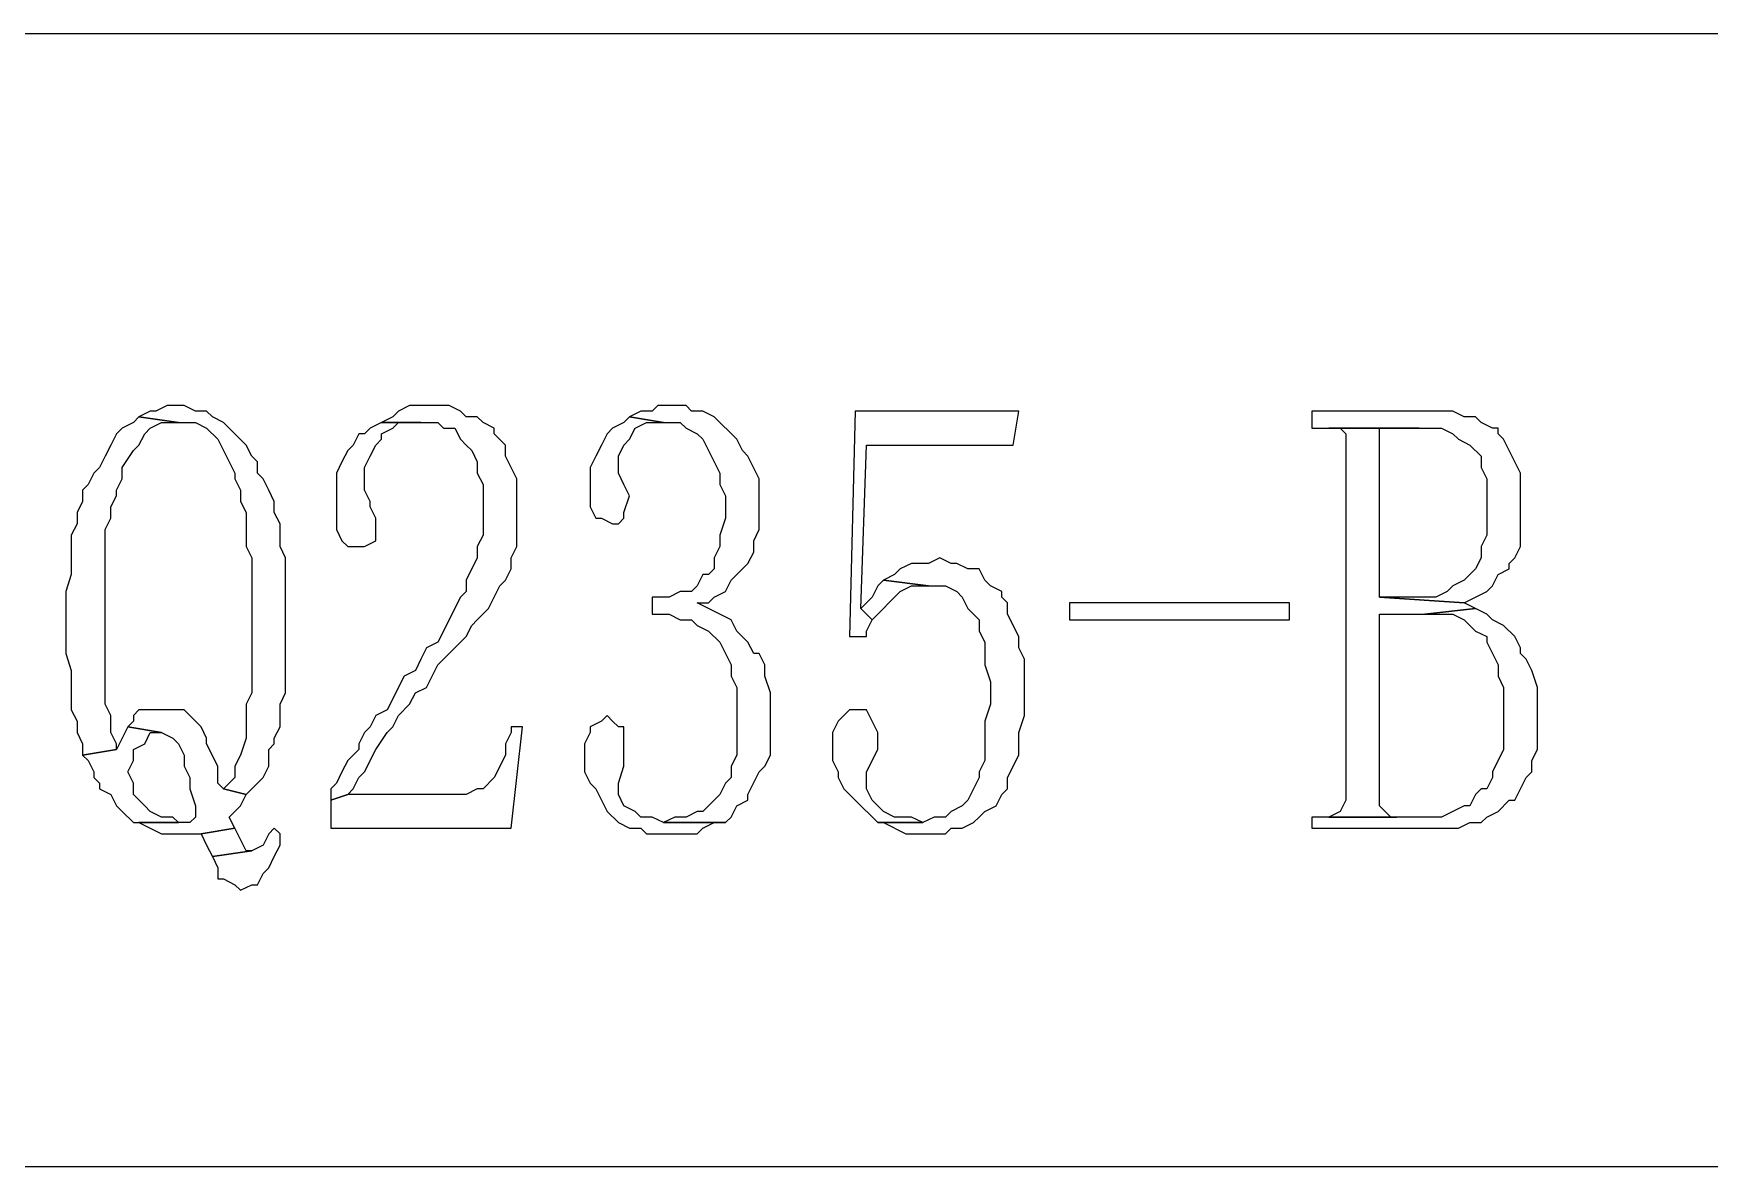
# Model space of a CAD drawing. Extents: x -15.4 to 0.8, y 0.3 to 11.8.
# Drawn here: x -1.596 to -1.3484, y 1.8369 to 2.0044 of the extents above; entities that cross this region are included whole.
import ezdxf

# ---------------------------------------------------------------- set-up
doc = ezdxf.new("R2010")
doc.units = 0
doc.header["$MEASUREMENT"] = 0
doc.linetypes.add('AUSGEZOGEN', pattern=[0])
doc.layers.get('0').update_dxf_attribs({"linetype": 'AUSGEZOGEN'})

msp = doc.modelspace()

# ---------------------------------------------------------------- linework, layer by layer
for points in [[(-3.26878, 2.0044), (0.08122, 2.0044)], [(-3.26878, 2.0044), (0.08122, 2.0044)], [(-1.57461, 1.9494), (-1.57628, 1.9494), (-1.57628, 1.9494), (-1.57795, 1.94856), (-1.57795, 1.94856), (-1.57878, 1.94856), (-1.57878, 1.94856), (-1.58045, 1.94773), (-1.58045, 1.94773), (-1.57461, 1.9469), (-1.57461, 1.9469), (-1.57211, 1.9469), (-1.57211, 1.9469), (-1.57045, 1.94606), (-1.57045, 1.94606), (-1.56878, 1.9444), (-1.56878, 1.9444), (-1.56795, 1.94273), (-1.56795, 1.94273), (-1.56628, 1.9394), (-1.56628, 1.9394), (-1.56628, 1.93856), (-1.56628, 1.93856), (-1.56545, 1.9369), (-1.56545, 1.9369), (-1.56545, 1.93523), (-1.56545, 1.93523), (-1.56461, 1.93356), (-1.56461, 1.93356), (-1.56461, 1.92856), (-1.56461, 1.92856), (-1.56378, 1.9269), (-1.56378, 1.9269), (-1.56378, 1.9069), (-1.56378, 1.9069), (-1.56461, 1.90523), (-1.56461, 1.90523), (-1.56461, 1.90023), (-1.56461, 1.90023), (-1.56545, 1.89773), (-1.56545, 1.89773), (-1.56628, 1.89606), (-1.56628, 1.89606), (-1.56628, 1.8944), (-1.56628, 1.8944), (-1.56795, 1.89273), (-1.56795, 1.89273), (-1.56461, 1.8919), (-1.56461, 1.8919), (-1.56211, 1.8944), (-1.56211, 1.8944), (-1.56128, 1.89606), (-1.56128, 1.89606), (-1.56128, 1.89856), (-1.56128, 1.89856), (-1.56045, 1.8994), (-1.56045, 1.8994), (-1.56045, 1.90023), (-1.56045, 1.90023), (-1.55961, 1.9019), (-1.55961, 1.9019), (-1.55961, 1.90523), (-1.55961, 1.90523), (-1.55878, 1.9069), (-1.55878, 1.9069), (-1.55878, 1.9269), (-1.55878, 1.9269), (-1.55961, 1.92856), (-1.55961, 1.92856), (-1.55961, 1.9319), (-1.55961, 1.9319), (-1.56045, 1.93356), (-1.56045, 1.93356), (-1.56045, 1.93523), (-1.56045, 1.93523), (-1.56128, 1.9369), (-1.56128, 1.9369), (-1.56211, 1.93856), (-1.56211, 1.93856), (-1.56295, 1.9394), (-1.56295, 1.9394), (-1.56295, 1.94106), (-1.56295, 1.94106), (-1.56378, 1.9419), (-1.56378, 1.9419), (-1.56461, 1.94356), (-1.56461, 1.94356), (-1.56795, 1.9469), (-1.56795, 1.9469), (-1.56961, 1.94773), (-1.56961, 1.94773), (-1.57045, 1.94856), (-1.57045, 1.94856), (-1.57211, 1.94856), (-1.57211, 1.94856), (-1.57378, 1.9494), (-1.57461, 1.9494)], [(-1.53795, 1.9494), (-1.54045, 1.9494), (-1.54045, 1.9494), (-1.54211, 1.94856), (-1.54211, 1.94856), (-1.54295, 1.94773), (-1.54295, 1.94773), (-1.54461, 1.9469), (-1.54461, 1.9469), (-1.53628, 1.9469), (-1.53628, 1.9469), (-1.53545, 1.94606), (-1.53545, 1.94606), (-1.53378, 1.94606), (-1.53378, 1.94606), (-1.53295, 1.9444), (-1.53295, 1.9444), (-1.53211, 1.94356), (-1.53211, 1.94356), (-1.53128, 1.94273), (-1.53128, 1.94273), (-1.53045, 1.94106), (-1.53045, 1.94106), (-1.53045, 1.9394), (-1.53045, 1.9394), (-1.52961, 1.93773), (-1.52961, 1.93773), (-1.52961, 1.93023), (-1.52961, 1.93023), (-1.53045, 1.92856), (-1.53045, 1.92856), (-1.53045, 1.9269), (-1.53045, 1.9269), (-1.53211, 1.92356), (-1.53211, 1.92356), (-1.53211, 1.9219), (-1.53211, 1.9219), (-1.53295, 1.92106), (-1.53295, 1.92106), (-1.53628, 1.9144), (-1.53628, 1.9144), (-1.53795, 1.91356), (-1.53795, 1.91356), (-1.53878, 1.9119), (-1.53878, 1.9119), (-1.53961, 1.91023), (-1.53961, 1.91023), (-1.54128, 1.9094), (-1.54128, 1.9094), (-1.54378, 1.9044), (-1.54378, 1.9044), (-1.54545, 1.90356), (-1.54545, 1.90356), (-1.54628, 1.9019), (-1.54628, 1.9019), (-1.54711, 1.90106), (-1.54711, 1.90106), (-1.54795, 1.8994), (-1.54795, 1.8994), (-1.54795, 1.89856), (-1.54795, 1.89856), (-1.54961, 1.8969), (-1.54961, 1.8969), (-1.55045, 1.89523), (-1.55045, 1.89523), (-1.55128, 1.89356), (-1.55128, 1.89356), (-1.55211, 1.89273), (-1.55211, 1.89273), (-1.55211, 1.89106), (-1.55211, 1.89106), (-1.54961, 1.8919), (-1.54961, 1.8919), (-1.54878, 1.89273), (-1.54878, 1.89273), (-1.54795, 1.8944), (-1.54795, 1.8944), (-1.54711, 1.89523), (-1.54711, 1.89523), (-1.54545, 1.89856), (-1.54545, 1.89856), (-1.54378, 1.90106), (-1.54378, 1.90106), (-1.54295, 1.9019), (-1.54295, 1.9019), (-1.54211, 1.90356), (-1.54211, 1.90356), (-1.54045, 1.90523), (-1.54045, 1.90523), (-1.53961, 1.9069), (-1.53961, 1.9069), (-1.53795, 1.90773), (-1.53795, 1.90773), (-1.53628, 1.91106), (-1.53628, 1.91106), (-1.53461, 1.91273), (-1.53461, 1.91273), (-1.53211, 1.91523), (-1.53211, 1.91523), (-1.53128, 1.9169), (-1.53128, 1.9169), (-1.53045, 1.91773), (-1.53045, 1.91773), (-1.52878, 1.9194), (-1.52878, 1.9194), (-1.52795, 1.92106), (-1.52795, 1.92106), (-1.52711, 1.92273), (-1.52711, 1.92273), (-1.52628, 1.92356), (-1.52628, 1.92356), (-1.52545, 1.92523), (-1.52545, 1.92523), (-1.52545, 1.9269), (-1.52545, 1.9269), (-1.52461, 1.92856), (-1.52461, 1.92856), (-1.52461, 1.93856), (-1.52461, 1.93856), (-1.52628, 1.9419), (-1.52628, 1.9419), (-1.52628, 1.94356), (-1.52628, 1.94356), (-1.52795, 1.94523), (-1.52795, 1.94523), (-1.52795, 1.94606), (-1.52795, 1.94606), (-1.52961, 1.9469), (-1.52961, 1.9469), (-1.53045, 1.94773), (-1.53045, 1.94773), (-1.53211, 1.94773), (-1.53211, 1.94773), (-1.53295, 1.94856), (-1.53295, 1.94856), (-1.53461, 1.9494), (-1.53461, 1.9494), (-1.53628, 1.9494), (-1.53795, 1.9494)], [(-1.50128, 1.9494), (-1.50378, 1.9494), (-1.50378, 1.9494), (-1.50461, 1.94856), (-1.50461, 1.94856), (-1.50628, 1.94856), (-1.50628, 1.94856), (-1.50795, 1.94773), (-1.50795, 1.94773), (-1.50295, 1.9469), (-1.50295, 1.9469), (-1.50045, 1.9469), (-1.50045, 1.9469), (-1.49961, 1.94606), (-1.49961, 1.94606), (-1.49795, 1.94523), (-1.49795, 1.94523), (-1.49711, 1.9444), (-1.49711, 1.9444), (-1.49628, 1.94273), (-1.49628, 1.94273), (-1.49461, 1.9394), (-1.49461, 1.9394), (-1.49461, 1.93773), (-1.49461, 1.93773), (-1.49378, 1.93606), (-1.49378, 1.93606), (-1.49378, 1.93273), (-1.49378, 1.93273), (-1.49461, 1.93023), (-1.49461, 1.93023), (-1.49461, 1.92856), (-1.49461, 1.92856), (-1.49545, 1.9269), (-1.49545, 1.9269), (-1.49545, 1.92523), (-1.49545, 1.92523), (-1.49628, 1.9244), (-1.49628, 1.9244), (-1.49711, 1.9244), (-1.49711, 1.9244), (-1.49795, 1.92273), (-1.49795, 1.92273), (-1.49878, 1.9219), (-1.49878, 1.9219), (-1.50045, 1.9219), (-1.50045, 1.9219), (-1.50211, 1.92106), (-1.50211, 1.92106), (-1.50461, 1.92106), (-1.50461, 1.92106), (-1.50461, 1.91856), (-1.50461, 1.91856), (-1.50211, 1.91856), (-1.50211, 1.91856), (-1.50045, 1.91773), (-1.50045, 1.91773), (-1.49878, 1.91773), (-1.49878, 1.91773), (-1.49795, 1.9169), (-1.49795, 1.9169), (-1.49628, 1.91606), (-1.49628, 1.91606), (-1.49461, 1.9144), (-1.49461, 1.9144), (-1.49378, 1.91273), (-1.49378, 1.91273), (-1.49295, 1.91106), (-1.49295, 1.91106), (-1.49295, 1.9094), (-1.49295, 1.9094), (-1.49211, 1.90773), (-1.49211, 1.90773), (-1.49211, 1.89773), (-1.49211, 1.89773), (-1.49295, 1.89606), (-1.49295, 1.89606), (-1.49295, 1.8944), (-1.49295, 1.8944), (-1.49378, 1.89356), (-1.49378, 1.89356), (-1.49461, 1.8919), (-1.49461, 1.8919), (-1.49545, 1.89106), (-1.49545, 1.89106), (-1.49711, 1.8894), (-1.49711, 1.8894), (-1.49795, 1.8894), (-1.49795, 1.8894), (-1.49961, 1.88856), (-1.49961, 1.88856), (-1.50128, 1.88856), (-1.50128, 1.88856), (-1.50295, 1.88773), (-1.50295, 1.88773), (-1.49378, 1.88773), (-1.49378, 1.88773), (-1.49295, 1.88856), (-1.49295, 1.88856), (-1.49211, 1.89023), (-1.49211, 1.89023), (-1.49045, 1.89106), (-1.49045, 1.89106), (-1.49045, 1.8919), (-1.49045, 1.8919), (-1.48878, 1.89523), (-1.48878, 1.89523), (-1.48795, 1.89606), (-1.48795, 1.89606), (-1.48711, 1.89773), (-1.48711, 1.89773), (-1.48711, 1.9069), (-1.48711, 1.9069), (-1.48795, 1.9094), (-1.48795, 1.9094), (-1.48795, 1.91106), (-1.48795, 1.91106), (-1.48878, 1.91273), (-1.48878, 1.91273), (-1.48961, 1.91273), (-1.48961, 1.91273), (-1.49045, 1.9144), (-1.49045, 1.9144), (-1.49211, 1.91606), (-1.49211, 1.91606), (-1.49295, 1.91773), (-1.49295, 1.91773), (-1.49795, 1.92023), (-1.49795, 1.92023), (-1.49628, 1.92023), (-1.49628, 1.92023), (-1.49545, 1.92106), (-1.49545, 1.92106), (-1.49378, 1.9219), (-1.49378, 1.9219), (-1.49295, 1.92356), (-1.49295, 1.92356), (-1.49045, 1.92606), (-1.49045, 1.92606), (-1.48961, 1.92773), (-1.48961, 1.92773), (-1.48961, 1.9294), (-1.48961, 1.9294), (-1.48878, 1.93106), (-1.48878, 1.93106), (-1.48878, 1.93856), (-1.48878, 1.93856), (-1.49045, 1.9419), (-1.49045, 1.9419), (-1.49128, 1.94273), (-1.49128, 1.94273), (-1.49211, 1.9444), (-1.49211, 1.9444), (-1.49545, 1.94773), (-1.49545, 1.94773), (-1.49711, 1.94856), (-1.49711, 1.94856), (-1.49878, 1.94856), (-1.49878, 1.94856), (-1.49961, 1.9494), (-1.50128, 1.9494)], [(-1.58045, 1.94773), (-1.58128, 1.9469), (-1.58128, 1.9469), (-1.58295, 1.94606), (-1.58295, 1.94606), (-1.58378, 1.94523), (-1.58378, 1.94523), (-1.58461, 1.94356), (-1.58461, 1.94356), (-1.58545, 1.9419), (-1.58545, 1.9419), (-1.58628, 1.94023), (-1.58628, 1.94023), (-1.58711, 1.9394), (-1.58711, 1.9394), (-1.58795, 1.93773), (-1.58795, 1.93773), (-1.58878, 1.9369), (-1.58878, 1.9369), (-1.58878, 1.93523), (-1.58878, 1.93523), (-1.58961, 1.93356), (-1.58961, 1.93356), (-1.58961, 1.9319), (-1.58961, 1.9319), (-1.59045, 1.93023), (-1.59045, 1.93023), (-1.59045, 1.9244), (-1.59045, 1.9244), (-1.59128, 1.9219), (-1.59128, 1.9219), (-1.59128, 1.91273), (-1.59128, 1.91273), (-1.59045, 1.91023), (-1.59045, 1.91023), (-1.59045, 1.9044), (-1.59045, 1.9044), (-1.58961, 1.90273), (-1.58961, 1.90273), (-1.58961, 1.90106), (-1.58961, 1.90106), (-1.58878, 1.8994), (-1.58878, 1.8994), (-1.58878, 1.89773), (-1.58878, 1.89773), (-1.58378, 1.89856), (-1.58378, 1.89856), (-1.58378, 1.8994), (-1.58378, 1.8994), (-1.58461, 1.90106), (-1.58461, 1.90106), (-1.58461, 1.90356), (-1.58461, 1.90356), (-1.58545, 1.90523), (-1.58545, 1.90523), (-1.58545, 1.93106), (-1.58545, 1.93106), (-1.58461, 1.93273), (-1.58461, 1.93273), (-1.58461, 1.9344), (-1.58461, 1.9344), (-1.58378, 1.93606), (-1.58378, 1.93606), (-1.58378, 1.9369), (-1.58378, 1.9369), (-1.58295, 1.93856), (-1.58295, 1.93856), (-1.58295, 1.94023), (-1.58295, 1.94023), (-1.58128, 1.94273), (-1.58128, 1.94273), (-1.58045, 1.94356), (-1.58045, 1.94356), (-1.57961, 1.94523), (-1.57961, 1.94523), (-1.57878, 1.94606), (-1.57878, 1.94606), (-1.57711, 1.9469), (-1.57711, 1.9469), (-1.57461, 1.9469), (-1.58045, 1.94773)], [(-1.54461, 1.9469), (-1.54628, 1.94606), (-1.54628, 1.94606), (-1.54711, 1.94523), (-1.54711, 1.94523), (-1.54795, 1.94523), (-1.54795, 1.94523), (-1.54878, 1.94356), (-1.54878, 1.94356), (-1.54961, 1.94273), (-1.54961, 1.94273), (-1.55045, 1.94106), (-1.55045, 1.94106), (-1.55128, 1.9394), (-1.55128, 1.9394), (-1.55128, 1.93106), (-1.55128, 1.93106), (-1.55045, 1.9294), (-1.55045, 1.9294), (-1.54961, 1.92856), (-1.54961, 1.92856), (-1.54711, 1.92856), (-1.54711, 1.92856), (-1.54545, 1.9294), (-1.54545, 1.9294), (-1.54545, 1.93273), (-1.54545, 1.93273), (-1.54628, 1.9344), (-1.54628, 1.9344), (-1.54628, 1.93523), (-1.54628, 1.93523), (-1.54711, 1.9369), (-1.54711, 1.9369), (-1.54711, 1.94023), (-1.54711, 1.94023), (-1.54628, 1.9419), (-1.54628, 1.9419), (-1.54545, 1.94356), (-1.54545, 1.94356), (-1.54461, 1.9444), (-1.54461, 1.9444), (-1.54461, 1.94523), (-1.54461, 1.94523), (-1.54295, 1.94606), (-1.54295, 1.94606), (-1.54211, 1.9469), (-1.54211, 1.9469), (-1.53878, 1.9469), (-1.54461, 1.9469)], [(-1.50795, 1.94773), (-1.50878, 1.9469), (-1.50878, 1.9469), (-1.51045, 1.94606), (-1.51045, 1.94606), (-1.51128, 1.94523), (-1.51128, 1.94523), (-1.51211, 1.94356), (-1.51211, 1.94356), (-1.51295, 1.9419), (-1.51295, 1.9419), (-1.51378, 1.94023), (-1.51378, 1.94023), (-1.51378, 1.9344), (-1.51378, 1.9344), (-1.51295, 1.93273), (-1.51295, 1.93273), (-1.51211, 1.93273), (-1.51211, 1.93273), (-1.51045, 1.9319), (-1.51045, 1.9319), (-1.50961, 1.9319), (-1.50961, 1.9319), (-1.50878, 1.93273), (-1.50878, 1.93273), (-1.50878, 1.93356), (-1.50878, 1.93356), (-1.50795, 1.93606), (-1.50795, 1.93606), (-1.50878, 1.93773), (-1.50878, 1.93773), (-1.50961, 1.9394), (-1.50961, 1.9394), (-1.50961, 1.9419), (-1.50961, 1.9419), (-1.50878, 1.94356), (-1.50878, 1.94356), (-1.50795, 1.9444), (-1.50795, 1.9444), (-1.50711, 1.94606), (-1.50711, 1.94606), (-1.50545, 1.9469), (-1.50545, 1.9469), (-1.50295, 1.9469), (-1.50795, 1.94773)], [(-1.45045, 1.94856), (-1.47461, 1.94856), (-1.47461, 1.94856), (-1.47545, 1.91523), (-1.47545, 1.91523), (-1.47295, 1.91523), (-1.47295, 1.91523), (-1.47295, 1.91606), (-1.47295, 1.91606), (-1.47211, 1.91773), (-1.47211, 1.91773), (-1.47378, 1.9194), (-1.47378, 1.9194), (-1.47295, 1.94356), (-1.47295, 1.94356), (-1.45128, 1.94356), (-1.45045, 1.94856)], [(-1.38961, 1.94856), (-1.40711, 1.94856), (-1.40711, 1.94856), (-1.40711, 1.94606), (-1.40711, 1.94606), (-1.38795, 1.94606), (-1.38795, 1.94606), (-1.38628, 1.94523), (-1.38628, 1.94523), (-1.38545, 1.9444), (-1.38545, 1.9444), (-1.38378, 1.94356), (-1.38378, 1.94356), (-1.38211, 1.9419), (-1.38211, 1.9419), (-1.38211, 1.94023), (-1.38211, 1.94023), (-1.38128, 1.93856), (-1.38128, 1.93856), (-1.38128, 1.93023), (-1.38128, 1.93023), (-1.38211, 1.92856), (-1.38211, 1.92856), (-1.38211, 1.9269), (-1.38211, 1.9269), (-1.38295, 1.92523), (-1.38295, 1.92523), (-1.38378, 1.9244), (-1.38378, 1.9244), (-1.38461, 1.92356), (-1.38461, 1.92356), (-1.38628, 1.92273), (-1.38628, 1.92273), (-1.38711, 1.9219), (-1.38711, 1.9219), (-1.38878, 1.92106), (-1.38878, 1.92106), (-1.39711, 1.92106), (-1.39711, 1.92106), (-1.38461, 1.92023), (-1.38461, 1.92023), (-1.38295, 1.92106), (-1.38295, 1.92106), (-1.38128, 1.9219), (-1.38128, 1.9219), (-1.38045, 1.92273), (-1.38045, 1.92273), (-1.37961, 1.9244), (-1.37961, 1.9244), (-1.37795, 1.92523), (-1.37795, 1.92523), (-1.37795, 1.92606), (-1.37795, 1.92606), (-1.37711, 1.9269), (-1.37711, 1.9269), (-1.37628, 1.92856), (-1.37628, 1.92856), (-1.37628, 1.9394), (-1.37628, 1.9394), (-1.37795, 1.94273), (-1.37795, 1.94273), (-1.37878, 1.9444), (-1.37878, 1.9444), (-1.37961, 1.94523), (-1.37961, 1.94523), (-1.37961, 1.94606), (-1.37961, 1.94606), (-1.38045, 1.94606), (-1.38045, 1.94606), (-1.38211, 1.9469), (-1.38211, 1.9469), (-1.38295, 1.94773), (-1.38295, 1.94773), (-1.38461, 1.94773), (-1.38461, 1.94773), (-1.38628, 1.94856), (-1.38628, 1.94856), (-1.38795, 1.94856), (-1.38961, 1.94856)], [(-1.40461, 1.94606), (-1.40295, 1.94606), (-1.40295, 1.94606), (-1.40211, 1.94523), (-1.40211, 1.94523), (-1.40211, 1.89106), (-1.40211, 1.89106), (-1.40295, 1.8894), (-1.40295, 1.8894), (-1.40461, 1.88856), (-1.40461, 1.88856), (-1.39461, 1.88856), (-1.39461, 1.88856), (-1.39545, 1.88856), (-1.39545, 1.88856), (-1.39711, 1.89023), (-1.39711, 1.89023), (-1.39711, 1.91856), (-1.39711, 1.91856), (-1.39045, 1.91856), (-1.39045, 1.91856), (-1.38295, 1.9194), (-1.38295, 1.9194), (-1.38461, 1.92023), (-1.38461, 1.92023), (-1.39711, 1.92106), (-1.39711, 1.92106), (-1.39711, 1.94606), (-1.39711, 1.94606), (-1.39128, 1.94606), (-1.40461, 1.94606)], [(-1.46211, 1.9269), (-1.46378, 1.92606), (-1.46378, 1.92606), (-1.46628, 1.92606), (-1.46628, 1.92606), (-1.46795, 1.92523), (-1.46795, 1.92523), (-1.46878, 1.9244), (-1.46878, 1.9244), (-1.47045, 1.92356), (-1.47045, 1.92356), (-1.46378, 1.92273), (-1.46378, 1.92273), (-1.46128, 1.92273), (-1.46128, 1.92273), (-1.45961, 1.9219), (-1.45961, 1.9219), (-1.45878, 1.92106), (-1.45878, 1.92106), (-1.45795, 1.9194), (-1.45795, 1.9194), (-1.45711, 1.91856), (-1.45711, 1.91856), (-1.45628, 1.91773), (-1.45628, 1.91773), (-1.45628, 1.91606), (-1.45628, 1.91606), (-1.45545, 1.9144), (-1.45545, 1.9144), (-1.45545, 1.91106), (-1.45545, 1.91106), (-1.45461, 1.90856), (-1.45461, 1.90856), (-1.45461, 1.90523), (-1.45461, 1.90523), (-1.45545, 1.90273), (-1.45545, 1.90273), (-1.45545, 1.8969), (-1.45545, 1.8969), (-1.45628, 1.89523), (-1.45628, 1.89523), (-1.45628, 1.8944), (-1.45628, 1.8944), (-1.45711, 1.89273), (-1.45711, 1.89273), (-1.45795, 1.89106), (-1.45795, 1.89106), (-1.45878, 1.89023), (-1.45878, 1.89023), (-1.46045, 1.8894), (-1.46045, 1.8894), (-1.46128, 1.88856), (-1.46128, 1.88856), (-1.46295, 1.88856), (-1.46295, 1.88856), (-1.46461, 1.88773), (-1.46461, 1.88773), (-1.47128, 1.88773), (-1.47128, 1.88773), (-1.47045, 1.88773), (-1.47045, 1.88773), (-1.46711, 1.88606), (-1.46711, 1.88606), (-1.46128, 1.88606), (-1.46128, 1.88606), (-1.46045, 1.8869), (-1.46045, 1.8869), (-1.45878, 1.8869), (-1.45878, 1.8869), (-1.45711, 1.88773), (-1.45711, 1.88773), (-1.45628, 1.88856), (-1.45628, 1.88856), (-1.45545, 1.8894), (-1.45545, 1.8894), (-1.45378, 1.89023), (-1.45378, 1.89023), (-1.45295, 1.8919), (-1.45295, 1.8919), (-1.45211, 1.89273), (-1.45211, 1.89273), (-1.45211, 1.8944), (-1.45211, 1.8944), (-1.45045, 1.89773), (-1.45045, 1.89773), (-1.45045, 1.90106), (-1.45045, 1.90106), (-1.44961, 1.90356), (-1.44961, 1.90356), (-1.44961, 1.9119), (-1.44961, 1.9119), (-1.45045, 1.91356), (-1.45045, 1.91356), (-1.45045, 1.91523), (-1.45045, 1.91523), (-1.45211, 1.91856), (-1.45211, 1.91856), (-1.45211, 1.92023), (-1.45211, 1.92023), (-1.45295, 1.92106), (-1.45295, 1.92106), (-1.45295, 1.9219), (-1.45295, 1.9219), (-1.45461, 1.92273), (-1.45461, 1.92273), (-1.45545, 1.92356), (-1.45545, 1.92356), (-1.45628, 1.92523), (-1.45628, 1.92523), (-1.45795, 1.92523), (-1.45795, 1.92523), (-1.45961, 1.92606), (-1.45961, 1.92606), (-1.46045, 1.92606), (-1.46211, 1.9269)], [(-1.47045, 1.92356), (-1.47128, 1.92273), (-1.47128, 1.92273), (-1.47211, 1.92106), (-1.47211, 1.92106), (-1.47378, 1.9194), (-1.47378, 1.9194), (-1.47211, 1.91773), (-1.47211, 1.91773), (-1.46795, 1.9219), (-1.46795, 1.9219), (-1.46628, 1.92273), (-1.46628, 1.92273), (-1.46378, 1.92273), (-1.47045, 1.92356)], [(-1.41045, 1.91773), (-1.41045, 1.92023), (-1.41045, 1.92023), (-1.44295, 1.92023), (-1.44295, 1.92023), (-1.44295, 1.91773), (-1.44295, 1.91773), (-1.41045, 1.91773), (-1.41045, 1.91773)], [(-1.38295, 1.9194), (-1.39045, 1.91856), (-1.39045, 1.91856), (-1.38628, 1.91856), (-1.38628, 1.91856), (-1.38461, 1.91773), (-1.38461, 1.91773), (-1.38378, 1.9169), (-1.38378, 1.9169), (-1.38295, 1.91606), (-1.38295, 1.91606), (-1.38128, 1.91523), (-1.38128, 1.91523), (-1.38128, 1.9144), (-1.38128, 1.9144), (-1.38045, 1.91273), (-1.38045, 1.91273), (-1.37961, 1.91106), (-1.37961, 1.91106), (-1.37961, 1.9094), (-1.37961, 1.9094), (-1.37878, 1.90773), (-1.37878, 1.90773), (-1.37878, 1.89856), (-1.37878, 1.89856), (-1.38045, 1.89523), (-1.38045, 1.89523), (-1.38045, 1.8944), (-1.38045, 1.8944), (-1.38128, 1.89273), (-1.38128, 1.89273), (-1.38211, 1.89273), (-1.38211, 1.89273), (-1.38295, 1.8919), (-1.38295, 1.8919), (-1.38378, 1.89023), (-1.38378, 1.89023), (-1.38461, 1.89023), (-1.38461, 1.89023), (-1.38795, 1.88856), (-1.38795, 1.88856), (-1.40711, 1.88856), (-1.40711, 1.88856), (-1.40711, 1.8869), (-1.40711, 1.8869), (-1.38545, 1.8869), (-1.38545, 1.8869), (-1.38378, 1.88773), (-1.38378, 1.88773), (-1.38211, 1.88773), (-1.38211, 1.88773), (-1.38128, 1.88856), (-1.38128, 1.88856), (-1.37961, 1.8894), (-1.37961, 1.8894), (-1.37795, 1.89106), (-1.37795, 1.89106), (-1.37711, 1.89106), (-1.37711, 1.89106), (-1.37628, 1.89273), (-1.37628, 1.89273), (-1.37545, 1.8944), (-1.37545, 1.8944), (-1.37461, 1.89523), (-1.37461, 1.89523), (-1.37461, 1.8969), (-1.37461, 1.8969), (-1.37378, 1.89856), (-1.37378, 1.89856), (-1.37378, 1.90773), (-1.37378, 1.90773), (-1.37461, 1.91023), (-1.37461, 1.91023), (-1.37545, 1.9119), (-1.37545, 1.9119), (-1.37628, 1.91273), (-1.37628, 1.91273), (-1.37628, 1.91356), (-1.37628, 1.91356), (-1.37711, 1.91523), (-1.37711, 1.91523), (-1.37878, 1.9169), (-1.37878, 1.9169), (-1.38045, 1.91773), (-1.38045, 1.91773), (-1.38128, 1.91856), (-1.38295, 1.9194)], [(-1.57711, 1.9044), (-1.58045, 1.9044), (-1.58045, 1.9044), (-1.58128, 1.90356), (-1.58128, 1.90356), (-1.58128, 1.90273), (-1.58128, 1.90273), (-1.58211, 1.9019), (-1.58211, 1.9019), (-1.57711, 1.90106), (-1.57711, 1.90106), (-1.57545, 1.90023), (-1.57545, 1.90023), (-1.57461, 1.8994), (-1.57461, 1.8994), (-1.57378, 1.89773), (-1.57378, 1.89773), (-1.57378, 1.89606), (-1.57378, 1.89606), (-1.57295, 1.8944), (-1.57295, 1.8944), (-1.57295, 1.89273), (-1.57295, 1.89273), (-1.57211, 1.89023), (-1.57211, 1.89023), (-1.57211, 1.88856), (-1.57211, 1.88856), (-1.57295, 1.88773), (-1.57295, 1.88773), (-1.58045, 1.88773), (-1.58045, 1.88773), (-1.57711, 1.88606), (-1.57711, 1.88606), (-1.57128, 1.88606), (-1.57128, 1.88606), (-1.56628, 1.8869), (-1.56628, 1.8869), (-1.56711, 1.88856), (-1.56711, 1.88856), (-1.56545, 1.89023), (-1.56545, 1.89023), (-1.56461, 1.8919), (-1.56461, 1.8919), (-1.56795, 1.89273), (-1.56795, 1.89273), (-1.56878, 1.89356), (-1.56878, 1.89356), (-1.56878, 1.89606), (-1.56878, 1.89606), (-1.57045, 1.8994), (-1.57045, 1.8994), (-1.57045, 1.90023), (-1.57045, 1.90023), (-1.57128, 1.9019), (-1.57128, 1.9019), (-1.57378, 1.9044), (-1.57378, 1.9044), (-1.57545, 1.9044), (-1.57711, 1.9044)], [(-1.51128, 1.90356), (-1.51211, 1.90273), (-1.51211, 1.90273), (-1.51378, 1.9019), (-1.51378, 1.9019), (-1.51378, 1.90106), (-1.51378, 1.90106), (-1.51461, 1.8994), (-1.51461, 1.8994), (-1.51461, 1.89523), (-1.51461, 1.89523), (-1.51378, 1.89356), (-1.51378, 1.89356), (-1.51295, 1.89273), (-1.51295, 1.89273), (-1.51211, 1.89106), (-1.51211, 1.89106), (-1.51128, 1.8894), (-1.51128, 1.8894), (-1.50961, 1.88773), (-1.50961, 1.88773), (-1.50795, 1.8869), (-1.50795, 1.8869), (-1.50628, 1.8869), (-1.50628, 1.8869), (-1.50545, 1.88606), (-1.50545, 1.88606), (-1.49795, 1.88606), (-1.49795, 1.88606), (-1.49711, 1.8869), (-1.49711, 1.8869), (-1.49545, 1.88773), (-1.49545, 1.88773), (-1.49378, 1.88773), (-1.49378, 1.88773), (-1.50295, 1.88773), (-1.50295, 1.88773), (-1.50461, 1.88856), (-1.50461, 1.88856), (-1.50628, 1.88856), (-1.50628, 1.88856), (-1.50711, 1.8894), (-1.50711, 1.8894), (-1.50878, 1.89023), (-1.50878, 1.89023), (-1.50961, 1.8919), (-1.50961, 1.8919), (-1.50961, 1.89356), (-1.50961, 1.89356), (-1.50878, 1.89606), (-1.50878, 1.89606), (-1.50878, 1.9019), (-1.50878, 1.9019), (-1.50961, 1.9019), (-1.50961, 1.9019), (-1.51045, 1.90273), (-1.51128, 1.90356)], [(-1.47461, 1.9044), (-1.47545, 1.9044), (-1.47545, 1.9044), (-1.47711, 1.90273), (-1.47711, 1.90273), (-1.47795, 1.90106), (-1.47795, 1.90106), (-1.47795, 1.8969), (-1.47795, 1.8969), (-1.47711, 1.89523), (-1.47711, 1.89523), (-1.47711, 1.8944), (-1.47711, 1.8944), (-1.47628, 1.89273), (-1.47628, 1.89273), (-1.47461, 1.89106), (-1.47461, 1.89106), (-1.47128, 1.88773), (-1.47128, 1.88773), (-1.46461, 1.88773), (-1.46461, 1.88773), (-1.46628, 1.88856), (-1.46628, 1.88856), (-1.46878, 1.88856), (-1.46878, 1.88856), (-1.47045, 1.8894), (-1.47045, 1.8894), (-1.47211, 1.89106), (-1.47211, 1.89106), (-1.47295, 1.89273), (-1.47295, 1.89273), (-1.47295, 1.89523), (-1.47295, 1.89523), (-1.47128, 1.89856), (-1.47128, 1.89856), (-1.47128, 1.90106), (-1.47128, 1.90106), (-1.47211, 1.90273), (-1.47211, 1.90273), (-1.47295, 1.9044), (-1.47461, 1.9044)], [(-1.58211, 1.9019), (-1.58295, 1.90023), (-1.58295, 1.90023), (-1.58378, 1.89856), (-1.58378, 1.89856), (-1.58878, 1.89773), (-1.58878, 1.89773), (-1.58795, 1.8969), (-1.58795, 1.8969), (-1.58711, 1.89523), (-1.58711, 1.89523), (-1.58711, 1.8944), (-1.58711, 1.8944), (-1.58628, 1.89356), (-1.58628, 1.89356), (-1.58628, 1.89273), (-1.58628, 1.89273), (-1.58461, 1.8919), (-1.58461, 1.8919), (-1.58378, 1.89023), (-1.58378, 1.89023), (-1.58295, 1.8894), (-1.58295, 1.8894), (-1.58128, 1.88773), (-1.58128, 1.88773), (-1.57461, 1.88773), (-1.57461, 1.88773), (-1.57545, 1.88856), (-1.57545, 1.88856), (-1.57711, 1.88856), (-1.57711, 1.88856), (-1.57878, 1.8894), (-1.57878, 1.8894), (-1.57961, 1.89023), (-1.57961, 1.89023), (-1.58128, 1.8919), (-1.58128, 1.8919), (-1.58128, 1.89356), (-1.58128, 1.89356), (-1.58211, 1.89523), (-1.58211, 1.89523), (-1.58128, 1.8969), (-1.58128, 1.8969), (-1.58128, 1.89856), (-1.58128, 1.89856), (-1.57961, 1.8994), (-1.57961, 1.8994), (-1.57878, 1.90106), (-1.57878, 1.90106), (-1.57711, 1.90106), (-1.58211, 1.9019)], [(-1.52378, 1.9019), (-1.52545, 1.9019), (-1.52545, 1.9019), (-1.52545, 1.90106), (-1.52545, 1.90106), (-1.52628, 1.8994), (-1.52628, 1.8994), (-1.52628, 1.89773), (-1.52628, 1.89773), (-1.52795, 1.8944), (-1.52795, 1.8944), (-1.52961, 1.89273), (-1.52961, 1.89273), (-1.53045, 1.89273), (-1.53045, 1.89273), (-1.53211, 1.8919), (-1.53211, 1.8919), (-1.54961, 1.8919), (-1.54961, 1.8919), (-1.55211, 1.89106), (-1.55211, 1.89106), (-1.55211, 1.8869), (-1.55211, 1.8869), (-1.52545, 1.8869), (-1.52378, 1.9019)], [(-1.56628, 1.8869), (-1.57128, 1.88606), (-1.57128, 1.88606), (-1.57045, 1.8844), (-1.57045, 1.8844), (-1.56961, 1.88273), (-1.56961, 1.88273), (-1.56378, 1.88356), (-1.56378, 1.88356), (-1.56461, 1.88356), (-1.56461, 1.88356), (-1.56545, 1.88523), (-1.56628, 1.8869)], [(-1.56045, 1.8869), (-1.56128, 1.88606), (-1.56128, 1.88606), (-1.56211, 1.8844), (-1.56211, 1.8844), (-1.56378, 1.88356), (-1.56378, 1.88356), (-1.56961, 1.88273), (-1.56961, 1.88273), (-1.56878, 1.88106), (-1.56878, 1.88106), (-1.56878, 1.8794), (-1.56878, 1.8794), (-1.56795, 1.8794), (-1.56795, 1.8794), (-1.56628, 1.87856), (-1.56628, 1.87856), (-1.56545, 1.87773), (-1.56545, 1.87773), (-1.56378, 1.87856), (-1.56378, 1.87856), (-1.56295, 1.87856), (-1.56295, 1.87856), (-1.56211, 1.88023), (-1.56211, 1.88023), (-1.56128, 1.88106), (-1.56128, 1.88106), (-1.56045, 1.88273), (-1.56045, 1.88273), (-1.55961, 1.8844), (-1.55961, 1.8844), (-1.55961, 1.88606), (-1.56045, 1.8869)], [(-3.26878, 1.8369), (0.08122, 1.8369)]]:
    msp.add_lwpolyline(points)

doc.saveas('drawing.dxf')
